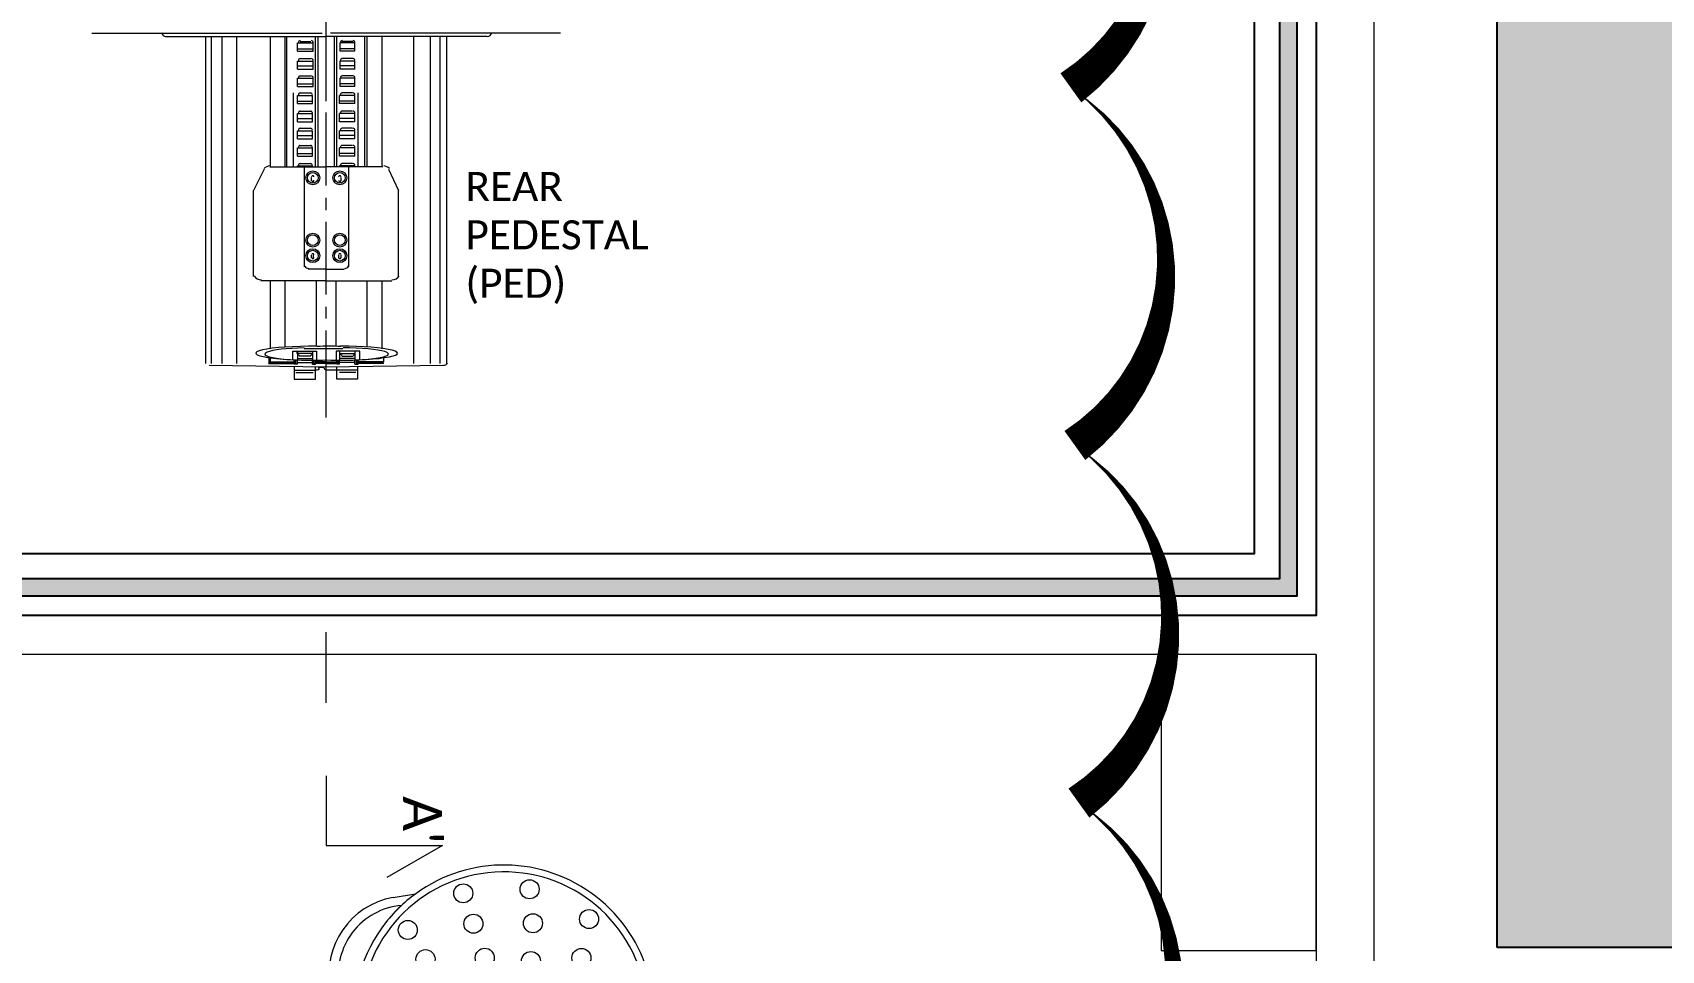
# Model space of a CAD drawing. Header units: millimetres. Extents: x 26027 to 581921, y 7230 to 233891.
# Drawn here: x 468120 to 472328, y 142645 to 145016 of the extents above; entities that cross this region are included whole.
import ezdxf
from ezdxf.enums import TextEntityAlignment as Align

# ---------------------------------------------------------------- set-up
doc = ezdxf.new("R2010")
doc.units = ezdxf.units.MM
doc.header["$LTSCALE"] = 5
doc.layers.add('EXF', color=7, linetype='Continuous', lineweight=0, true_color=0x4e7e3e)
doc.layers.add('REV 01', color=7, linetype='Continuous', lineweight=0, true_color=0xe41b4d)
doc.layers.add('GE-ARCHITECTURAL_ELEMENTS', color=8, linetype='Continuous')
doc.layers.add('GE-SPECIFICATIONS', color=7, linetype='Continuous')
doc.layers.add('GE-DESIGNER_WARNING', color=1, linetype='Continuous', plot=False)
for name, color, linetype, lineweight in [('Medical Equipment and Furniture', 163, 'Continuous', 0), ('TME-MEDICAL FURNITURE', 151, 'Continuous', 18), ('Walls', 32, 'Continuous', 5)]:
    doc.layers.add(name, color=color, linetype=linetype, lineweight=lineweight)
doc.styles.add('Arial', font='arial.ttf', dxfattribs={"height": 245.883234})
doc.styles.add('BMED-60', font='ARIALNB.TTF', dxfattribs={"height": 60})
doc.styles.add('PDF Calibri', font='calibri.ttf')
doc.styles.get("Standard").update_dxf_attribs({"font": 'calibri.ttf'})
pattern_1 = [(0, (368880, 104830), (63.5, 63.5), [31.75, -95.25]), (90, (368895.875, 104814.125), (-63.5, 63.5), [31.75, -95.25])]

# ---------------------------------------------------------------- blocks, each defined once
blk = doc.blocks.new('BMED-PHARM SHELVING MODULE A')
at = {"layer": 'TME-MEDICAL FURNITURE', "color": 8}
blk.add_line((-382.5, -400), (382.5, -400), dxfattribs=at)
for points in [[(382.5, 0), (-382.5, 0), (-382.5, -400)], [(382.5, -400), (382.5, 0)]]:
    blk.add_lwpolyline(points, dxfattribs=at)
at = {"layer": 'TME-MEDICAL FURNITURE', "color": 8, "style": 'BMED-60'}
blk.add_attdef('MF0345', text='', height=60, dxfattribs=at).set_placement((0, 0), align=Align.TOP_CENTER)
at = {"layer": 'TME-MEDICAL FURNITURE', "color": 8, "style": 'Arial'}
blk.add_attdef('PHARM-CABINET', text='', height=60, dxfattribs=at).set_placement((0, -200), align=Align.MIDDLE_CENTER)
blk = doc.blocks.new('CEILING LIGHT SINGLE ARM')
at = {"layer": 'Medical Equipment and Furniture'}
for p, q in [((-838952.4, -414181.6), (-838955.4, -414183.1)), ((-838949.1, -414181.1), (-838952.4, -414181.6)), ((-838945.6, -414181.5), (-838949.1, -414181.1)), ((-838941.9, -414183), (-838945.6, -414181.5)), ((-838966.6, -414213.7), (-838967.7, -414216.8)), ((-838954.1, -414251.7), (-838966.6, -414213.7)), ((-838962.7, -414197.9), (-838963.1, -414203.4)), ((-838963.1, -414203.4), (-838963, -414209.2)), ((-838963, -414209.2), (-838962.3, -414215.4)), ((-838961.6, -414193.1), (-838962.7, -414197.9)), ((-838962.3, -414215.4), (-838961, -414221.8)), ((-838960, -414188.9), (-838961.6, -414193.1)), ((-838961, -414221.8), (-838959.2, -414228.1)), ((-838957.9, -414185.6), (-838960, -414188.9)), ((-838955.4, -414183.1), (-838957.9, -414185.6)), ((-838946.6, -414228.1), (-838929.5, -414222.5)), ((-838938.2, -414185.4), (-838941.9, -414183)), ((-838934.5, -414188.7), (-838938.2, -414185.4)), ((-838930.9, -414192.7), (-838934.5, -414188.7)), ((-838927.5, -414197.6), (-838930.9, -414192.7)), ((-838927, -414230.1), (-838929.5, -414222.5)), ((-838924.4, -414202.9), (-838927.5, -414197.6)), ((-838921.6, -414208.8), (-838924.4, -414202.9)), ((-838919.3, -414215), (-838923.6, -414216.4)), ((-838923.6, -414216.4), (-838908.3, -414262.9)), ((-838921.9, -414199), (-838909.4, -414237)), ((-838921.9, -414199), (-838919.2, -414200.8)), ((-838919.3, -414215), (-838921.6, -414208.8)), ((-838884.9, -414669.3), (-838960.4, -414249.9)), ((-838959.2, -414228.1), (-838954.9, -414226.7)), ((-838954.9, -414226.7), (-838939.6, -414273.2)), ((-838892.3, -414431.4), (-838954.1, -414251.7)), ((-838944.1, -414235.7), (-838951.2, -414238.1)), ((-838944.1, -414235.7), (-838946.6, -414228.1)), ((-838939.6, -414273.2), (-838908.3, -414262.9)), ((-838927, -414230.1), (-838919.8, -414227.8)), ((-838909.4, -414237), (-838852.4, -414418.2)), ((-838944.3, -414287.9), (-838940.9, -414290)), ((-838895.8, -414272), (-838897.3, -414275.7)), ((-839203, -414423.3), (-839212.9, -414364.9)), ((-839179.4, -414419.1), (-839179.4, -414419.1)), ((-838892.3, -414431.4), (-838852.4, -414418.2)), ((-838845.5, -414662.2), (-838887.4, -414429.8)), ((-838885.2, -414429), (-838753.9, -414828)), ((-838859.6, -414420.6), (-838728.3, -414819.5)), ((-838973.9, -414561.9), (-838911.4, -414550.6)), ((-838907.4, -414544.3), (-838912.3, -414545.2)), ((-838912.3, -414545.2), (-838906.1, -414579.7)), ((-838907.1, -414574.3), (-838911.4, -414550.6)), ((-838863.1, -414536.4), (-838868, -414537.3)), ((-838856.9, -414570.8), (-838863.1, -414536.4)), ((-838969.6, -414585.5), (-838907.1, -414574.3)), ((-838901.2, -414578.8), (-838906.1, -414579.7)), ((-838906.1, -414579.7), (-838901.2, -414578.8)), ((-838906.1, -414579.7), (-838886.6, -414687.9)), ((-838856.9, -414570.8), (-838861.8, -414571.7)), ((-838861.8, -414571.7), (-838856.9, -414570.8)), ((-838837.4, -414679.1), (-838856.9, -414570.8)), ((-838886.6, -414687.9), (-838837.4, -414679.1)), ((-838855.2, -414676.2), (-838871, -414679)), ((-838753.9, -414828), (-838762, -414803.3)), ((-838728.3, -414819.5), (-838736.4, -414794.9)), ((-838761.1, -414830.3), (-838721.2, -414817.2)), ((-838761.1, -414830.3), (-838704, -415011.6)), ((-838659.4, -414996.9), (-838721.2, -414817.2)), ((-837990.4, -414871.5), (-838549.7, -415055.5)), ((-837968.5, -414938), (-838552, -415130)), ((-838717.7, -414976.6), (-838716.2, -414972.9)), ((-838705.2, -414985.7), (-838673.9, -414975.3)), ((-838658.5, -415021.9), (-838673.9, -414975.3)), ((-838669.2, -414960.7), (-838672.6, -414958.6)), ((-838689.9, -415032.2), (-838705.2, -414985.7)), ((-838704, -415011.6), (-838696.5, -415034.4)), ((-838686.5, -415018.5), (-838693.6, -415020.8)), ((-838686.5, -415018.5), (-838684, -415026.1)), ((-838684, -415026.1), (-838666.9, -415020.4)), ((-838669.4, -415012.8), (-838662.3, -415010.5)), ((-838669.4, -415012.8), (-838666.9, -415020.4)), ((-838659.4, -414996.9), (-838651.9, -415019.7)), ((-838651.9, -415019.7), (-838658.5, -415021.9)), ((-838642.3, -415043.9), (-838651.9, -415019.7)), ((-838689.9, -415032.2), (-838696.5, -415034.4)), ((-838689.8, -415059.6), (-838696.5, -415034.4)), ((-838694.3, -415047.8), (-838692.7, -415048.8)), ((-838645.8, -415031.8), (-838646.4, -415033.6)), ((-838563.3, -415055.1), (-838635.1, -415026.4)), ((-838661.1, -415091.4), (-838565.7, -415129.6))]:
    blk.add_line(p, q, dxfattribs=at)
for centre, radius in [((-839004.1, -413822.2), 24.6), ((-838832.7, -413811.9), 24.6), ((-838901.1, -413888), 24.6), ((-838679.1, -413888.7), 24.6), ((-839147.4, -413916.9), 24.6), ((-839047, -413936.7), 24.6), ((-838754.4, -413934.4), 24.6), ((-838948.6, -413988.7), 24.6), ((-838829.3, -413997.1), 24.6), ((-838584.4, -414032), 24.6), ((-839224.2, -414070.5), 24.6), ((-839136.5, -414061.8), 24.6), ((-839038.9, -414067.1), 24.6), ((-838663, -414058.2), 24.6), ((-838750.9, -414087.5), 24.6), ((-839047.4, -414186.4), 24.6), ((-838947.4, -414196.8), 25), ((-838759.3, -414206.8), 24.6), ((-838574.1, -414203.4), 24.6), ((-839213.8, -414241.9), 24.6), ((-839135.3, -414215.7), 24.6), ((-838661.8, -414212), 24.6), ((-838849.7, -414285.2), 24.6), ((-839043.9, -414339.4), 24.6), ((-838751.3, -414337.2), 24.6), ((-838650.9, -414357), 24.6), ((-839119.2, -414385.2), 24.6), ((-838794.2, -414451.6), 24.6), ((-838965.6, -414462), 24.6), ((-837930.2, -414888.6), 400), ((-837930.2, -414888.6), 350), ((-837930.2, -414888.6), 75.1), ((-837930.2, -414888.6), 62.5), ((-837930.2, -414888.6), 62.5), ((-837930.2, -414888.6), 62.5), ((-837930.2, -414888.6), 62.5), ((-837930.2, -414888.6), 62.5), ((-838666.1, -415051.7), 40), ((-838666.1, -415051.7), 35), ((-838666.1, -415051.7), 25)]:
    blk.add_circle(centre, radius, dxfattribs=at)
for centre, radius, start, end in [((-838899.1, -414136.9), 387.8, 280.648, 215.9938), ((-838899.1, -414136.9), 370.2, 280.2864, 267.6753), ((-838899.1, -414136.9), 110, 269.1629, 232.1434), ((-838899.1, -414136.9), 99.7, 267.31, 224.3276), ((-838899.1, -414136.9), 99.7, 267.31, 223.5179), ((-838899.1, -414136.9), 94.3, 266.0332, 219.0346), ((-838899.1, -414136.9), 94.3, 266.0332, 218.532), ((-838899.1, -414136.9), 93.3, 265.751, 218.3138), ((-838899.1, -414136.9), 93.3, 265.751, 217.8327), ((-838899.1, -414136.9), 81.7, 261.7288, 213.3288), ((-838899.1, -414136.9), 81.7, 261.7288, 212.9271), ((-838947.4, -414196.8), 25.5, 355.162, 221.2647), ((-838765.4, -414189.6), 204.2, 187.6337, 208.793), ((-839098.2, -414299.1), 204.2, 7.6337, 28.793), ((-838969, -414276.7), 24.6, 67.794, 312.6258), ((-838899.1, -414136.9), 387.8, 215.9938, 232.8989), ((-839005.2, -414387.7), 201, 190.2099, 280.2099), ((-838899.1, -414136.9), 387.8, 223.0497, 268.2524), ((-839004.9, -414386.3), 178.3, 184.9343, 280.0385), ((-838899.1, -414136.9), 370.2, 273.9527, 276.042), ((-838899.1, -414136.9), 387.8, 274.2375, 276.6019), ((-838873.1, -414667.2), 12, 190.2099, 280.2099), ((-838857.3, -414664.4), 12, 280.2099, 10.2099), ((-838515.3, -414949.5), 204.2, 187.6337, 208.793), ((-838848.1, -415059), 204.2, 7.6337, 28.793), ((-838555.9, -415036.5), 20, 248.2134, 288.2134), ((-838558.2, -415111), 20, 248.2134, 288.2134)]:
    blk.add_arc(centre, radius, start, end, dxfattribs=at)

msp = doc.modelspace()

# ---------------------------------------------------------------- hatches: boundary and pattern name
h = msp.add_hatch()
h.set_pattern_fill('CROSS', color=85, scale=10)
h.set_pattern_definition(pattern_1)
h.paths.add_polyline_path([(471903.7, 169915.6), (471903.7, 153006.1), (462587.4, 153006.1), (462487.4, 152906.1), (457585.6, 152906.1), (457585.6, 145694.3), (457685.6, 145694.3), (457685.6, 152806.1), (462487.4, 152806.1), (462487.4, 145900.9), (462587.4, 145901.1), (462587.4, 152806.1), (464555.9, 152806.1), (469284.4, 152806.1), (471903.7, 152806.1), (471903.7, 142653.2), (478231.4, 142645.9), (478231.4, 142845.2), (472503.7, 142845.2), (472503.7, 157840), (472504, 159009.2), (479768.6, 159009.2), (479768.6, 159109.2), (472503.7, 159109.2), (472503.7, 169315.6), (478921.1, 169315.6), (484286.4, 169315.6), (484286.4, 166351.2), (484486.4, 166351.2), (484486.4, 169515.6), (479083.8, 169515.6), (479083.8, 190946.9), (479083.8, 191341.6), (478883.8, 191341.6), (478883.8, 195124.3), (477262.4, 195124.3), (477262.4, 205421.2), (474368, 205421.2), (469356.9, 205421.2), (469256.9, 205421.2), (469256.9, 204391.3), (469856.9, 204391.3), (469856.9, 204821.2), (471179.3, 204821.2), (471179.3, 204391.3), (471779.3, 204391.3), (471779.3, 204821.2), (476662.4, 204821.2), (476662.4, 194457.6), (478283.8, 194457.6), (478283.8, 169915.6)])
h = msp.add_hatch()
h.set_pattern_fill('CROSS', color=85, scale=10)
h.set_pattern_definition(pattern_1)
h.paths.add_polyline_path([(471903.7, 153006.1), (471903.7, 169915.6), (478283.8, 169915.6), (478283.8, 194457.6), (476662.4, 194457.6), (476662.4, 204821.2), (471779.3, 204821.2), (471779.3, 204391.3), (471179.3, 204391.3), (471179.3, 204821.2), (469856.9, 204821.2), (469856.9, 204391.3), (469256.9, 204391.3), (469256.9, 205421.2), (477262.4, 205421.2), (477262.4, 195124.3), (478883.8, 195124.3), (478883.8, 191341.6), (479083.8, 191341.6), (479083.8, 169515.6), (484486.4, 169515.6), (484486.4, 166351.2), (484286.4, 166351.2), (484286.4, 169315.6), (472503.7, 169315.6), (472503.7, 159109.2), (480084.8, 159109.2), (480084.8, 159009.2), (472504, 159009.2), (472503.7, 157840), (472503.7, 142845.2), (478231.4, 142845.2), (478231.4, 142645.9), (471903.7, 142653.2), (471903.7, 152806.1), (462587.4, 152806.1), (462587.4, 145901.1), (462487.4, 145900.9), (462487.4, 152806.1), (457685.6, 152806.1), (457685.6, 145694.3), (457585.6, 145694.3), (457585.6, 152906.1), (462487.4, 152906.1), (462587.4, 153006.1)])
at = {"layer": 'EXF'}
h = msp.add_hatch(dxfattribs=at)
h.set_pattern_fill('CROSS', color=256, scale=10)
h.paths.add_polyline_path([(471903.7, 169915.6), (471903.7, 153006.1), (462587.4, 153006.1), (464555.9, 152806.1), (469284.4, 152806.1), (471903.7, 152806.1), (471903.7, 142653.2), (478231.4, 142645.9), (478231.4, 142845.2), (472503.7, 142845.2), (472503.7, 157840), (472504, 159009.2), (479768.6, 159009.2), (479768.6, 159109.2), (472503.7, 159109.2), (472503.7, 169315.6), (478921.1, 169315.6), (484286.4, 169315.6), (484286.4, 166351.2), (484486.4, 166351.2), (484486.4, 169515.6), (479083.8, 169515.6), (479083.8, 190946.9), (479083.8, 191341.6), (478883.8, 191341.6), (478883.8, 195124.3), (477262.4, 195124.3), (477262.4, 205421.2), (474368, 205421.2), (469356.9, 205421.2), (469256.9, 205421.2), (469256.9, 204391.3), (469856.9, 204391.3), (469856.9, 204821.2), (471179.3, 204821.2), (471179.3, 204391.3), (471779.3, 204391.3), (471779.3, 204821.2), (476662.4, 204821.2), (476662.4, 194457.6), (478283.8, 194457.6), (478283.8, 169915.6)])
at = {"layer": 'GE-ARCHITECTURAL_ELEMENTS', "transparency": 33554687}
h = msp.add_hatch(color=232, dxfattribs=at)
h.dxf.hatch_style = 1
h.paths.add_polyline_path([(471385.8, 150060.2), (466165.8, 150060.2), (466165.8, 143560.1), (471385.8, 143560.1)])
h.paths.add_polyline_path([(471340.8, 150015.2), (471340.8, 143605.1), (466210.8, 143605.1), (466210.8, 150015.2)], flags=16)

# ---------------------------------------------------------------- linework, layer by layer
at = {"color": 85}
for p, q in [((471903.7, 142653.2, 2.4), (471903.7, 152806.1, 2.4)), ((478231.4, 142645.9, 2.4), (471903.7, 142653.2, 2.4))]:
    msp.add_line(p, q, dxfattribs=at)
at = {"layer": 'GE-ARCHITECTURAL_ELEMENTS', "elevation": 2.4}
for points in [[(466115.8, 150110.2), (471435.8, 150110.2), (471435.8, 143510.1), (466115.8, 143510.1)], [(466165.8, 150060.2), (471385.8, 150060.2), (471385.8, 143560.1), (466165.8, 143560.1)], [(466210.8, 150015.2), (471340.8, 150015.2), (471340.8, 143605.1), (466210.8, 143605.1)], [(466275.8, 149950.2), (471275.8, 149950.2), (471275.8, 143670.1), (466275.8, 143670.1)]]:
    msp.add_lwpolyline(points, close=True, dxfattribs=at)
at = {"layer": 'GE-DESIGNER_WARNING', "elevation": 2.4}
msp.add_lwpolyline([(471275.8, 143670.1), (466275.8, 143670.1), (466275.8, 149950.2), (471275.8, 149950.2)], close=True, dxfattribs=at)
at = {"layer": 'GE-DESIGNER_WARNING', "color": 84, "lineweight": 13, "true_color": 0x2b9217, "elevation": 2.4}
for points in [[(468878.6, 144902.4), (468878.6, 145126.8)], [(468878.6, 144853.7), (468878.6, 145076)], [(468878.6, 144838.9), (468878.6, 144870.7)], [(468878.6, 144620.9), (468878.6, 144809.3)], [(468878.6, 144557.4), (468878.6, 144589.1)], [(468878.6, 144339.3), (468878.6, 144527.7)], [(468878.6, 144277.9), (468878.6, 144307.6)], [(468878.6, 144021.8), (468878.6, 144246.2)]]:
    msp.add_lwpolyline(points, dxfattribs=at)
at = {"layer": 'GE-DESIGNER_WARNING', "color": 154, "lineweight": 20, "true_color": 0x0645ab, "elevation": 2.4}
for points in [[(468273.2, 145014.6), (468868.1, 145014.6)], [(468463.7, 145006.1), (468878.6, 145006.1)], [(468567.5, 144161.5), (468567.5, 145006.1)], [(469293.6, 145006.1), (468878.6, 145006.1)], [(469484.1, 145014.6), (468889.2, 145014.6)], [(469189.8, 144161.5), (469189.8, 145006.1)], [(468732.6, 144669.6), (468878.6, 144669.6)], [(469024.7, 144669.6), (468878.6, 144669.6)], [(468717.8, 144663.2), (468690.2, 144608.2)], [(469039.5, 144663.2), (469064.9, 144608.2)], [(468690.2, 144385.9), (468690.2, 144608.2)], [(469064.9, 144385.9), (469064.9, 144608.2)], [(468878.6, 144375.3), (468709.3, 144375.3)], [(468878.6, 144375.3), (469048, 144375.3)], [(468575.9, 144157.3), (468878.6, 144153)], [(468878.6, 144153), (469181.4, 144157.3)]]:
    msp.add_lwpolyline(points, dxfattribs=at)
at = {"layer": 'GE-DESIGNER_WARNING', "color": 154, "lineweight": 13, "true_color": 0x0645ab, "elevation": 2.4}
for points in [[(468582.3, 144161.5), (468582.3, 145006.1)], [(468609.8, 144161.5), (468609.8, 145006.1)], [(468647.9, 144161.5), (468647.9, 145006.1)], [(468734.7, 144669.6), (468734.7, 145006.1)], [(468772.8, 144669.6), (468772.8, 145006.1)], [(468777, 144669.6), (468777, 145006.1)], [(468851.1, 144669.6), (468851.1, 145006.1)], [(468857.5, 144669.6), (468857.5, 145006.1)], [(468899.8, 144669.6), (468899.8, 145006.1)], [(468906.2, 144669.6), (468906.2, 145006.1)], [(468978.1, 144669.6), (468978.1, 145006.1)], [(468984.5, 144669.6), (468984.5, 145006.1)], [(469022.6, 144669.6), (469022.6, 145006.1)], [(469105.2, 144161.5), (469105.2, 145006.1)], [(469147.5, 144161.5), (469147.5, 145006.1)], [(469172.9, 144161.5), (469172.9, 145006.1)], [(468804.6, 144968), (468804.6, 144989.2)], [(468804.6, 144989.2), (468844.8, 144989.2)], [(468804.6, 144974.4), (468844.8, 144974.4)], [(468804.6, 144968), (468844.8, 144968)], [(468810.9, 144993.4), (468838.4, 144993.4)], [(468844.8, 144968), (468844.8, 144989.2)], [(468914.6, 144968), (468914.6, 144989.2)], [(468952.7, 144989.2), (468914.6, 144989.2)], [(468952.7, 144974.4), (468914.6, 144974.4)], [(468952.7, 144968), (468914.6, 144968)], [(468948.5, 144993.4), (468918.9, 144993.4)], [(468952.7, 144968), (468952.7, 144989.2)], [(468804.6, 144921.5), (468804.6, 144942.6)], [(468804.6, 144942.6), (468844.8, 144942.6)], [(468804.6, 144929.9), (468844.8, 144929.9)], [(468804.6, 144921.5), (468844.8, 144921.5)], [(468810.9, 144949), (468838.4, 144949)], [(468844.8, 144921.5), (468844.8, 144942.6)], [(468914.6, 144921.5), (468914.6, 144942.6)], [(468952.7, 144942.6), (468914.6, 144942.6)], [(468952.7, 144929.9), (468914.6, 144929.9)], [(468952.7, 144921.5), (468914.6, 144921.5)], [(468948.5, 144949), (468918.9, 144949)], [(468952.7, 144921.5), (468952.7, 144942.6)], [(468804.6, 144877), (468804.6, 144898.2)], [(468804.6, 144898.2), (468844.8, 144898.2)], [(468804.6, 144883.4), (468844.8, 144883.4)], [(468810.9, 144904.5), (468838.4, 144904.5)], [(468844.8, 144877), (468844.8, 144898.2)], [(468914.6, 144877), (468914.6, 144898.2)], [(468952.7, 144898.2), (468914.6, 144898.2)], [(468952.7, 144883.4), (468914.6, 144883.4)], [(468948.5, 144904.5), (468918.9, 144904.5)], [(468952.7, 144877), (468952.7, 144898.2)], [(468794, 144669.6), (468794, 144860.1)], [(468804.6, 144877), (468844.8, 144877)], [(468804.6, 144832.6), (468804.6, 144853.7)], [(468804.6, 144853.7), (468842.7, 144853.7)], [(468804.6, 144838.9), (468842.7, 144838.9)], [(468808.8, 144860.1), (468838.4, 144860.1)], [(468842.7, 144832.6), (468842.7, 144853.7)], [(468912.5, 144832.6), (468912.5, 144853.7)], [(468952.7, 144853.7), (468912.5, 144853.7)], [(468952.7, 144838.9), (468912.5, 144838.9)], [(468952.7, 144877), (468914.6, 144877)], [(468946.4, 144860.1), (468918.9, 144860.1)], [(468952.7, 144832.6), (468952.7, 144853.7)], [(468961.2, 144669.6), (468961.2, 144860.1)], [(468804.6, 144832.6), (468842.7, 144832.6)], [(468804.6, 144786), (468804.6, 144807.2)], [(468804.6, 144807.2), (468842.7, 144807.2)], [(468804.6, 144794.5), (468842.7, 144794.5)], [(468808.8, 144813.5), (468838.4, 144813.5)], [(468842.7, 144786), (468842.7, 144807.2)], [(468952.7, 144832.6), (468912.5, 144832.6)], [(468912.5, 144786), (468912.5, 144807.2)], [(468952.7, 144807.2), (468912.5, 144807.2)], [(468952.7, 144794.5), (468912.5, 144794.5)], [(468946.4, 144813.5), (468918.9, 144813.5)], [(468952.7, 144786), (468952.7, 144807.2)], [(468804.6, 144786), (468842.7, 144786)], [(468804.6, 144741.5), (468804.6, 144762.7)], [(468804.6, 144762.7), (468842.7, 144762.7)], [(468808.8, 144769.1), (468838.4, 144769.1)], [(468842.7, 144741.5), (468842.7, 144762.7)], [(468952.7, 144786), (468912.5, 144786)], [(468912.5, 144741.5), (468912.5, 144762.7)], [(468952.7, 144762.7), (468912.5, 144762.7)], [(468946.4, 144769.1), (468918.9, 144769.1)], [(468952.7, 144741.5), (468952.7, 144762.7)], [(468804.6, 144750), (468842.7, 144750)], [(468804.6, 144741.5), (468842.7, 144741.5)], [(468804.6, 144697.1), (468804.6, 144718.2)], [(468804.6, 144718.2), (468842.7, 144718.2)], [(468808.8, 144724.6), (468838.4, 144724.6)], [(468842.7, 144697.1), (468842.7, 144718.2)], [(468952.7, 144750), (468912.5, 144750)], [(468952.7, 144741.5), (468912.5, 144741.5)], [(468912.5, 144697.1), (468912.5, 144718.2)], [(468952.7, 144718.2), (468912.5, 144718.2)], [(468946.4, 144724.6), (468918.9, 144724.6)], [(468952.7, 144697.1), (468952.7, 144718.2)], [(468804.6, 144703.4), (468842.7, 144703.4)], [(468804.6, 144697.1), (468842.7, 144697.1)], [(468804.6, 144669.6), (468804.6, 144671.7)], [(468804.6, 144671.7), (468842.7, 144671.7)], [(468808.8, 144678), (468838.4, 144678)], [(468821.5, 144667.4), (468821.5, 144411.3)], [(468842.7, 144669.6), (468842.7, 144671.7)], [(468952.7, 144703.4), (468912.5, 144703.4)], [(468952.7, 144697.1), (468912.5, 144697.1)], [(468912.5, 144669.6), (468912.5, 144671.7)], [(468952.7, 144671.7), (468912.5, 144671.7)], [(468946.4, 144678), (468918.9, 144678)], [(468935.8, 144667.4), (468935.8, 144411.3)], [(468952.7, 144669.6), (468952.7, 144671.7)], [(468840.5, 144633.6), (468840.5, 144642)], [(468916.8, 144633.6), (468916.8, 144642)], [(468840.5, 144434.6), (468840.5, 144440.9)], [(468844.8, 144440.9), (468844.8, 144434.6)], [(468910.4, 144440.9), (468910.4, 144434.6)], [(468916.8, 144434.6), (468916.8, 144440.9)], [(468734.7, 144199.6), (468734.7, 144375.3)], [(468772.8, 144203.8), (468772.8, 144375.3)], [(468878.6, 144405), (468832.1, 144405)], [(468853.2, 144206), (468853.2, 144375.3)], [(468878.6, 144405), (468925.2, 144405)], [(468904.1, 144206), (468904.1, 144375.3)], [(468984.5, 144203.8), (468984.5, 144375.3)], [(469022.6, 144199.6), (469022.6, 144375.3)], [(468730.5, 144174.2), (468730.5, 144165.7), (468796.1, 144165.7)], [(468730.5, 144161.5), (468730.5, 144163.6), (468796.1, 144163.6)], [(468734.7, 144161.5), (468734.7, 144174.2)], [(468791.9, 144170), (468791.9, 144193.3), (468853.2, 144193.3), (468853.2, 144167.9)], [(468796.1, 144159.4), (468796.1, 144170)], [(468802.4, 144193.3), (468802.4, 144186.9)], [(468842.7, 144186.9), (468802.4, 144186.9)], [(468804.6, 144193.3), (468804.6, 144170)], [(468804.6, 144174.2), (468842.7, 144174.2)], [(468804.6, 144159.4), (468804.6, 144170)], [(468804.6, 144163.6), (468842.7, 144163.6)], [(468838.4, 144180.6), (468808.8, 144180.6)], [(468921, 144199.6), (468821.5, 144199.6)], [(468842.7, 144193.3), (468842.7, 144170)], [(468842.7, 144193.3), (468842.7, 144186.9)], [(468842.7, 144159.4), (468842.7, 144170)], [(468851.1, 144159.4), (468851.1, 144170)], [(468878.6, 144165.7), (468851.1, 144165.7)], [(468878.6, 144163.6), (468851.1, 144163.6)], [(468878.6, 144165.7), (468906.2, 144165.7)], [(468878.6, 144163.6), (468906.2, 144163.6)], [(468965.4, 144170), (468965.4, 144193.3), (468904.1, 144193.3), (468904.1, 144167.9)], [(468906.2, 144159.4), (468906.2, 144170)], [(468912.5, 144193.3), (468912.5, 144170)], [(468912.5, 144193.3), (468912.5, 144186.9)], [(468912.5, 144186.9), (468952.7, 144186.9)], [(468952.7, 144174.2), (468912.5, 144174.2)], [(468912.5, 144159.4), (468912.5, 144170)], [(468952.7, 144163.6), (468912.5, 144163.6)], [(468918.9, 144180.6), (468948.5, 144180.6)], [(468952.7, 144193.3), (468952.7, 144170)], [(468952.7, 144193.3), (468952.7, 144186.9)], [(468952.7, 144159.4), (468952.7, 144170)], [(469026.8, 144174.2), (469026.8, 144165.7), (468961.2, 144165.7)], [(468961.2, 144159.4), (468961.2, 144170)], [(469026.8, 144161.5), (469026.8, 144163.6), (468961.2, 144163.6)], [(468730.5, 144161.5), (468796.1, 144161.5)], [(468804.6, 144159.4), (468796.1, 144159.4)], [(468796.1, 144153), (468796.1, 144121.3), (468851.1, 144121.3), (468851.1, 144153)], [(468796.1, 144144.6), (468851.1, 144144.6)], [(468800.3, 144138.2), (468844.8, 144138.2)], [(468842.7, 144159.4), (468851.1, 144159.4)], [(468878.6, 144161.5), (468851.1, 144161.5)], [(468855.4, 144144.6), (468851.1, 144144.6)], [(468868.1, 144150.9), (468859.6, 144150.9)], [(468859.6, 144148.8), (468859.6, 144150.9)], [(468906.2, 144144.6), (468876.5, 144144.6)], [(468878.6, 144161.5), (468906.2, 144161.5)], [(468912.5, 144159.4), (468906.2, 144159.4)], [(468959.1, 144153), (468959.1, 144121.3), (468906.2, 144121.3), (468906.2, 144153)], [(468959.1, 144144.6), (468906.2, 144144.6)], [(468954.9, 144138.2), (468912.5, 144138.2)], [(468952.7, 144159.4), (468961.2, 144159.4)], [(469026.8, 144161.5), (468961.2, 144161.5)]]:
    msp.add_lwpolyline(points, dxfattribs=at)
for points in [[(468796.1, 144161.5), (468800.3, 144161.5), (468800.3, 144167.9), (468796.1, 144167.9)], [(468851.1, 144161.5), (468846.9, 144161.5), (468846.9, 144167.9), (468851.1, 144167.9)], [(468906.2, 144161.5), (468910.4, 144161.5), (468910.4, 144167.9), (468906.2, 144167.9)], [(468959.1, 144161.5), (468957, 144161.5), (468957, 144167.9), (468959.1, 144167.9)]]:
    msp.add_lwpolyline(points, close=True, dxfattribs=at)
at = {"layer": 'GE-DESIGNER_WARNING', "color": 250, "lineweight": 9, "true_color": 0x454545, "elevation": 2.4}
for points in [[(468878.6, 143285.1), (468878.6, 143467.2)], [(468878.6, 143096.7), (468878.6, 142916.8), (469179.2, 142916.8), (469035.3, 142834.2)]]:
    msp.add_lwpolyline(points, dxfattribs=at)
at = {"layer": 'GE-DESIGNER_WARNING', "color": 154, "lineweight": 13, "true_color": 0x0645ab}
for centre, radius in [((468843.7, 144641, 2.4), 18), ((468843.7, 144641, 2.4), 13.8), ((468913.6, 144641, 2.4), 18), ((468913.6, 144641, 2.4), 13.8), ((468843.7, 144480.1, 2.4), 18), ((468843.7, 144439.9, 2.4), 18), ((468843.7, 144480.1, 2.4), 13.8), ((468913.6, 144480.1, 2.4), 18), ((468913.6, 144439.9, 2.4), 18), ((468913.6, 144480.1, 2.4), 13.8), ((468843.7, 144439.9, 2.4), 13.8), ((468913.6, 144439.9, 2.4), 13.8)]:
    msp.add_circle(centre, radius, dxfattribs=at)
at = {"layer": 'GE-DESIGNER_WARNING', "color": 154, "lineweight": 20, "true_color": 0x0645ab}
for centre, radius, start, end in [((468464.8, 145017.8, 2.4), 11.6, 188.9648, 271.4996), ((469294.6, 145017.8, 2.4), 11.6, 268.5004, 351.0352), ((468735.8, 144643.1, 2.4), 28.6, 96.6193, 128.9959), ((469023.7, 144643.1, 2.4), 28.6, 51.0041, 83.3807), ((468710.4, 144397.5, 2.4), 20.1, 207.8339, 272.3345), ((469049.1, 144397.5, 2.4), 20.1, 267.6655, 332.1661), ((469182.4, 144168.9, 2.4), 11.6, 265.4737, 322.7894)]:
    msp.add_arc(centre, radius, start, end, dxfattribs=at)
at = {"layer": 'GE-DESIGNER_WARNING', "color": 154, "lineweight": 13, "true_color": 0x0645ab}
for centre, radius, start, end in [((468812, 144990.3, 2.4), 5.29, 95.6912, 178.5443), ((468839.5, 144990.3, 2.4), 5.29, 1.4557, 84.3088), ((468919.9, 144990.3, 2.4), 5.29, 95.6912, 178.5443), ((468947.4, 144990.3, 2.4), 5.29, 1.4557, 84.3088), ((468812, 144943.7, 2.4), 5.29, 95.6912, 178.5443), ((468839.5, 144943.7, 2.4), 5.29, 1.4557, 84.3088), ((468919.9, 144943.7, 2.4), 5.29, 95.6912, 178.5443), ((468947.4, 144943.7, 2.4), 5.29, 1.4557, 84.3088), ((468812, 144899.2, 2.4), 5.29, 95.6912, 178.5443), ((468839.5, 144899.2, 2.4), 5.29, 1.4557, 84.3088), ((468919.9, 144899.2, 2.4), 5.29, 95.6912, 178.5443), ((468947.4, 144899.2, 2.4), 5.29, 1.4557, 84.3088), ((468812, 144854.8, 2.4), 5.29, 95.6912, 178.5443), ((468837.4, 144854.8, 2.4), 5.29, 1.4557, 84.3088), ((468919.9, 144854.8, 2.4), 5.29, 95.6912, 178.5443), ((468947.4, 144854.8, 2.4), 5.29, 1.4557, 84.3088), ((468812, 144808.2, 2.4), 5.29, 95.6912, 178.5443), ((468837.4, 144808.2, 2.4), 5.29, 1.4557, 84.3088), ((468919.9, 144808.2, 2.4), 5.29, 95.6912, 178.5443), ((468947.4, 144808.2, 2.4), 5.29, 1.4557, 84.3088), ((468812, 144763.8, 2.4), 5.29, 95.6912, 178.5443), ((468837.4, 144763.8, 2.4), 5.29, 1.4557, 84.3088), ((468919.9, 144763.8, 2.4), 5.29, 95.6912, 178.5443), ((468947.4, 144763.8, 2.4), 5.29, 1.4557, 84.3088), ((468812, 144719.3, 2.4), 5.29, 95.6912, 178.5443), ((468837.4, 144719.3, 2.4), 5.29, 1.4557, 84.3088), ((468919.9, 144719.3, 2.4), 5.29, 95.6912, 178.5443), ((468947.4, 144719.3, 2.4), 5.29, 1.4557, 84.3088), ((468812, 144672.7, 2.4), 5.29, 95.6912, 178.5443), ((468837.4, 144672.7, 2.4), 5.29, 1.4557, 84.3088), ((468919.9, 144672.7, 2.4), 5.29, 95.6912, 178.5443), ((468947.4, 144672.7, 2.4), 5.29, 1.4557, 84.3088), ((468843.7, 144643.1, 2.4), 3.18, 359.9999, 180.0001), ((468843.7, 144634.6, 2.4), 3.18, 179.9999, 0.0001), ((468913.6, 144643.1, 2.4), 3.18, 359.9999, 180.0001), ((468913.6, 144634.6, 2.4), 3.18, 179.9999, 0.0001), ((468843.7, 144442, 2.4), 3.18, 359.9999, 180.0001), ((468843.7, 144435.6, 2.4), 3.18, 179.9999, 0.0001), ((468913.6, 144442, 2.4), 3.18, 359.9999, 180.0001), ((468913.6, 144435.6, 2.4), 3.18, 179.9999, 0.0001), ((468833.1, 144418.7, 2.4), 11.6, 211.3934, 268.5442), ((468926.3, 144418.7, 2.4), 11.6, 271.4558, 328.6066), ((468886.1, 143347.6, 2.4), 858.4, 88.0169, 92.0765), ((468809.9, 144188, 2.4), 5.29, 181.4557, 264.3088), ((468837.4, 144188, 2.4), 5.29, 275.6912, 358.5443), ((468919.9, 144188, 2.4), 5.29, 181.4557, 264.3088), ((468947.4, 144188, 2.4), 5.29, 275.6912, 358.5443), ((468856.4, 144149.9, 2.4), 5.29, 270.6975, 342.8998), ((468869.1, 144145.6, 2.4), 5.29, 29.7234, 85.5125), ((468879.7, 144152, 2.4), 7.41, 207.0645, 252.5154)]:
    msp.add_arc(centre, radius, start, end, dxfattribs=at)
for points in [[(468854.1, 144205.9, 2.4), (468796.2, 144206.4, 2.4), (468741.2, 144202.7, 2.4), (468713.9, 144196.4, 2.4)], [(469048.7, 144195.7, 2.4), (469024.4, 144202, 2.4), (468972.6, 144206, 2.4), (468915.7, 144206, 2.4)], [(468713.9, 144196.4, 2.4), (468686.5, 144190.2, 2.4), (468692, 144182.5, 2.4), (468727.8, 144176.9, 2.4)], [(468725.6, 144190.7, 2.4), (468711.7, 144184.9, 2.4), (468723.7, 144178.6, 2.4), (468756.4, 144174.3, 2.4)], [(468821.5, 144201.6, 2.4), (468776.8, 144200.8, 2.4), (468739.5, 144196.5, 2.4), (468725.6, 144190.7, 2.4)], [(468727.8, 144176.9, 2.4), (468763.6, 144171.3, 2.4), (468823, 144168.8, 2.4), (468879.4, 144170.5, 2.4)], [(468756.4, 144174.3, 2.4), (468789.2, 144170.1, 2.4), (468836.8, 144168.8, 2.4), (468879.1, 144171, 2.4)], [(468880, 144170.5, 2.4), (468935.2, 144168.8, 2.4), (468993.4, 144171.2, 2.4), (469029.4, 144176.6, 2.4)], [(468880.3, 144171, 2.4), (468924.4, 144168.8, 2.4), (468974.1, 144170.3, 2.4), (469006.8, 144174.9, 2.4)], [(469030.1, 144192.1, 2.4), (469011.7, 144197.9, 2.4), (468969.1, 144201.7, 2.4), (468922, 144201.7, 2.4)], [(469006.8, 144174.9, 2.4), (469039.4, 144179.4, 2.4), (469048.6, 144186.2, 2.4), (469030.1, 144192.1, 2.4)], [(469029.4, 144176.6, 2.4), (469065.5, 144181.9, 2.4), (469073, 144189.4, 2.4), (469048.7, 144195.7, 2.4)]]:
    msp.add_open_spline(points, degree=3, dxfattribs=at)
at = {"layer": 'REV 01', "elevation": 2.4}
msp.add_lwpolyline([(465542.5, 147087.1, 0, 92.4, -0.520567), (466466.3, 147076.6, 0, 92.4, -0.520567), (467390, 147066.1, 0, 92.4, -0.520567), (468313.7, 147055.6, 0, 92.4, -0.520567), (469237.4, 147045.2, 0, 92.4, -0.520567), (470161.2, 147034.7, 0, 92.4, -0.520567), (470781.4, 146720.8, 0, 92.4, -0.520567), (470791.8, 145797.1, 0, 92.4, -0.520567), (470802.2, 144873.3, 0, 92.4, -0.520567), (470812.6, 143949.6, 0, 92.4, -0.520567), (470823, 143025.9, 0, 92.4, -0.520567), (470833.4, 142102.2, 0, 92.4, -0.520567), (470843.8, 141178.5, 0, 92.4, -0.520567), (470854.2, 140254.7, 0, 92.4, -0.520567)], format="xyseb", dxfattribs=at)
at = {"layer": 'Walls'}
for p, q in [((471435.8, 150109.9, 2.4), (471435.8, 143510.1, 2.4)), ((471435.8, 143510.1, 2.4), (465735.8, 143510.1, 2.4)), ((471435.8, 143410.1, 2.4), (465735.8, 143410.1, 2.4)), ((471435.8, 143410.1, 2.4), (471435.8, 139308.5, 2.4))]:
    msp.add_line(p, q, dxfattribs=at)
at = {"layer": 'Walls', "elevation": 2.4}
msp.add_lwpolyline([(471585.8, 139308.5), (471585.8, 152360.5), (469115.8, 152360.5)], dxfattribs=at)

# ---------------------------------------------------------------- block references
at = {"layer": 'Medical Equipment and Furniture', "color": 1, "rotation": 269.9999999999999}
msp.add_blockref('BMED-PHARM SHELVING MODULE A', (471435.8, 143027.6, 2.4), dxfattribs=at)
at = {"layer": 'Medical Equipment and Furniture', "rotation": 270}
msp.add_blockref('CEILING LIGHT SINGLE ARM', (883474.4, -696420.9, 2.4), dxfattribs=at)

# ---------------------------------------------------------------- texts
at = {"layer": 'GE-DESIGNER_WARNING', "color": 250, "lineweight": 0, "true_color": 0x454545, "insert": (469077.2, 143043.8, 2.4), "char_height": 100, "attachment_point": 7, "rotation": 270, "style": 'PDF Calibri'}
msp.add_mtext("A'", dxfattribs=at)
at = {"layer": 'GE-SPECIFICATIONS', "insert": (469238.2, 144656.2), "char_height": 75, "attachment_point": 1}
msp.add_mtext_dynamic_manual_height_columns('REAR PEDESTAL (PED)', width=380.812, gutter_width=500, heights=[0], dxfattribs=at)

doc.saveas('drawing.dxf')
